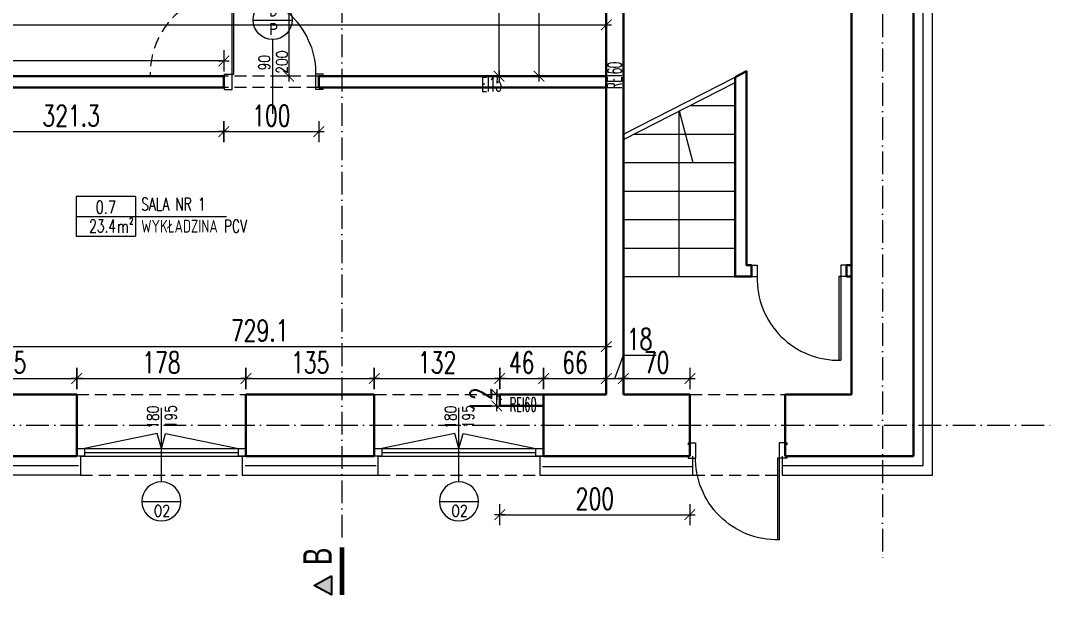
# Model space of a CAD drawing. Header units: millimetres. Extents: x -105266 to 178069, y 491 to 168574.
# Drawn here: x -43576 to -42488, y 55631 to 56238 of the extents above; entities that cross this region are included whole.
import ezdxf
from ezdxf.enums import TextEntityAlignment as Align

# ---------------------------------------------------------------- set-up
doc = ezdxf.new("R2010")
doc.units = ezdxf.units.MM
doc.linetypes.add('ACAD_ISO10W100', pattern=[18, 12, -3, 0, -3])
doc.linetypes.add('DASHED', pattern=[19.05, 12.7, -6.35])
doc.layers.get('defpoints').update_dxf_attribs({"color": 4})
for name, color, linetype, lineweight in [('A-izolacja', 4, 'BATTING', 5), ('A-murowane', 2, 'Continuous', 30), ('A-nad', 4, 'DASHED', 15), ('A-wykończenia', 6, 'Continuous', 13), ('A01_OSIE', 9, 'ACAD_ISO10W100', 9), ('A05_SCIANY', 1, 'Continuous', 20), ('A06_WIDOK', 6, 'Continuous', 15), ('A07_DRZWI_OKNA', 4, 'Continuous', 5), ('A08_OPIS DRZWI_OKIEN', 9, 'Continuous', 9), ('A10_OPIS', 4, 'Continuous', 15), ('A16_OPIS_POM', 2, 'Continuous', 9), ('A17_OPIS_WARSTW', 32, 'Continuous', 9), ('stolarka', 1, 'Continuous', 5)]:
    doc.layers.add(name, color=color, linetype=linetype, lineweight=lineweight)
doc.styles.add('ARIAL NARROW', font='')
doc.styles.add('ROMANS', font='romans', dxfattribs={"width": 0.7})
doc.styles.add('WYM', font='ROMANS.SHX', dxfattribs={"width": 0.75})
doc.styles.add('X', font='ROMANS.shx', dxfattribs={"width": 0.5})
doc.styles.get('ARIAL NARROW').set_extended_font_data('Arial Narrow')
doc.linetypes.add('BATTING', pattern='A,0.00254,-2.54,[134,ltypeshp.shx,S=2.54,R=0,X=-2.54,Y=0],-5.08,[134,ltypeshp.shx,S=2.54,R=180,X=2.54,Y=0],-2.54', length=10.16254)
doc.dimstyles.new('PM-100', dxfattribs={"dimscale": 2.8, "dimtxt": 8, "dimasz": 0.5, "dimexe": 0, "dimexo": 0, "dimgap": 2, "dimtad": 1, "dimdec": 1, "dimrnd": 0.1, "dimzin": 13, "dimdsep": 46, "dimtxsty": 'ROMANS', "dimblk": 'Q', "dimcen": 0, "dimse1": 1, "dimse2": 1, "dimclrd": 256, "dimclre": 251, "dimclrt": 41, "dimadec": 1, "dimazin": 0, "dimtfac": 1, "dimtdec": 1, "dimtix": 1, "dimtmove": 1, "dimatfit": 0, "dimldrblk": 'NONE', "dimfxl": 1, "dimtolj": 1, "dimtzin": 13, "dimlwd": -1, "dimlwe": 0, "dimarcsym": 0})

# ---------------------------------------------------------------- blocks, each defined once
blk = doc.blocks.new('A$C4C256CE4')
at = {"layer": 'stolarka'}
for p, q in [((8, -27.5), (170, -27.5)), ((8, -31.5), (170, -31.5)), ((4, -35.5), (178, -35.5))]:
    blk.add_line(p, q, dxfattribs=at)
for points in [[(0, -27.5), (8, -27.5), (8, -35.5), (0, -35.5), (0, -27.5)], [(170, -27.5), (178, -27.5), (178, -35.5), (170, -35.5), (170, -27.5)]]:
    blk.add_lwpolyline(points, dxfattribs=at)
blk = doc.blocks.new('drzwi opis')
for p, q in [((-29.3, 124.9), (29.3, 124.9)), ((0, 95.6), (0, -15.6))]:
    blk.add_line(p, q)
blk.add_circle((0, 124.9), 29.3)
at = {"style": 'ROMANS', "width": 0.7}
for tag, p in [('WDNR', (1.1, 127.5)), ('WDPPOZ', (0, 102.7))]:
    blk.add_attdef(tag, text='', height=17, dxfattribs=at).set_placement(p, align=Align.CENTER)
for tag, p in [('WDS', (-4.1, -6)), ('WDH', (22.5, -6.4))]:
    blk.add_attdef(tag, text='', height=17, rotation=90, dxfattribs=at).set_placement(p, align=Align.CENTER)
blk = doc.blocks.new('Q')
for p, q in [((0, 8), (0, -8)), ((-4, 0), (4, 0))]:
    blk.add_line(p, q)
at = {"const_width": 0.7}
blk.add_lwpolyline([(4, 4), (-4, -4)], dxfattribs=at)
blk = doc.blocks.new('*D143')
at = {"layer": 'A17_OPIS_WARSTW', "transparency": 16777216}
blk.add_line((-44911.3, 56233.7), (-42961.1, 56233.7), dxfattribs=at)
at = {"layer": 'defpoints', "color": 0, "transparency": 16777216}
for p in [(-44912.7, 56315.5), (-42959.7, 56320.5), (-42959.7, 56233.7)]:
    blk.add_point(p, dxfattribs=at)
at = {"layer": 'A17_OPIS_WARSTW', "transparency": 16777216, "xscale": 1.399999999999999, "yscale": 1.399999999999999, "zscale": 1.399999999999999, "rotation": 180}
blk.add_blockref('Q', (-44912.7, 56233.7), dxfattribs=at)
at = {"layer": 'A17_OPIS_WARSTW', "transparency": 16777216, "xscale": 1.399999999999999, "yscale": 1.399999999999999, "zscale": 1.399999999999999}
blk.add_blockref('Q', (-42959.7, 56233.7), dxfattribs=at)
at = {"layer": 'A17_OPIS_WARSTW', "color": 41, "transparency": 16777216, "insert": (-43924.1, 56246.9), "char_height": 22.4, "attachment_point": 5, "style": 'ROMANS'}
blk.add_mtext('\\A1;1953', dxfattribs=at)
blk = doc.blocks.new('_None')
blk = doc.blocks.new('opis-pomieszczenie')
for p, q in [((0, 21.8), (0, -21.4)), ((-64.8, 0), (99.9, 0))]:
    blk.add_line(p, q)
blk.add_lwpolyline([(0, 21.8), (-64.8, 21.8), (-64.8, -21.4), (0, -21.4)])
at = {"style": 'ROMANS', "width": 0.7}
for s, height, p in [('m', 14.3, (-13.8, -18)), ('2', 7.15, (-4.6, -8.4))]:
    blk.add_text(s, height=height, dxfattribs=at).set_placement(p, align=Align.CENTER)
blk.add_attdef('NR', text='', height=14.3, dxfattribs=at).set_placement((-32.4, 2.8), align=Align.CENTER)
for tag, p in [('POMIESZCZENIE', (6.3, 3.9)), ('POS', (6.3, -17.6))]:
    blk.add_attdef(tag, p, '', height=14.3, dxfattribs=at)
blk.add_attdef('POW', text='', height=14.3, dxfattribs=at).set_placement((-27, -17.4), align=Align.RIGHT)
blk = doc.blocks.new('*D148')
at = {"layer": 'A17_OPIS_WARSTW', "transparency": 16777216}
blk.add_line((-43687.4, 55895.1), (-42961.1, 55895.1), dxfattribs=at)
at = {"layer": 'defpoints', "color": 0, "transparency": 16777216}
for p in [(-43688.8, 55895.1), (-42959.7, 55895.1), (-42959.7, 55867.8)]:
    blk.add_point(p, dxfattribs=at)
at = {"layer": 'A17_OPIS_WARSTW', "transparency": 16777216, "xscale": 1.399999999999999, "yscale": 1.399999999999999, "zscale": 1.399999999999999, "rotation": 180}
blk.add_blockref('Q', (-43688.8, 55895.1), dxfattribs=at)
at = {"layer": 'A17_OPIS_WARSTW', "transparency": 16777216, "xscale": 1.399999999999999, "yscale": 1.399999999999999, "zscale": 1.399999999999999}
blk.add_blockref('Q', (-42959.7, 55895.1), dxfattribs=at)
at = {"layer": 'A17_OPIS_WARSTW', "color": 41, "transparency": 16777216, "insert": (-43324.3, 55911.9), "char_height": 22.4, "attachment_point": 5, "style": 'ROMANS'}
blk.add_mtext('\\A1;729.1', dxfattribs=at)
blk = doc.blocks.new('A$C0E2605D4')
at = {"layer": 'A07_DRZWI_OKNA', "color": 0, "linetype": 'ByBlock'}
for p, q in [((-2, 2), (-2, -6)), ((-2, 2), (0, 2)), ((12, 2), (14, 2)), ((14, 2), (14, -6)), ((-2, -6), (14, -6)), ((-2, -102), (-2, -94)), ((14, -92), (100, -92)), ((14, -94), (100, -94)), ((14, -102), (14, -94)), ((-2, -102), (0, -102)), ((12, -102), (14, -102))]:
    blk.add_line(p, q, dxfattribs=at)
at = {"layer": 'A07_DRZWI_OKNA', "ltscale": 0.9}
for p, q in [((-2, -94), (14, -94)), ((14, -94), (14, -92))]:
    blk.add_line(p, q, dxfattribs=at)
at = {"layer": 'A07_DRZWI_OKNA', "color": 0, "linetype": 'ByBlock'}
blk.add_arc((14.4, -91.6), 85.6, 358.3627, 91.6373, dxfattribs=at)
blk = doc.blocks.new('*D153')
at = {"layer": 'A17_OPIS_WARSTW', "transparency": 16777216}
blk.add_line((-43293.8, 56539.7), (-43293.8, 56181), dxfattribs=at)
at = {"layer": 'defpoints', "color": 0, "transparency": 16777216}
for p in [(-43360.2, 56541.1), (-43353.8, 56179.6), (-43293.8, 56179.6)]:
    blk.add_point(p, dxfattribs=at)
at = {"layer": 'A17_OPIS_WARSTW', "transparency": 16777216, "xscale": 1.399999999999999, "yscale": 1.399999999999999, "zscale": 1.399999999999999}
for p, rotation in [((-43293.8, 56541.1), 90), ((-43293.8, 56179.6), 270)]:
    blk.add_blockref('Q', p, dxfattribs=dict(at, rotation=rotation))
at = {"layer": 'A17_OPIS_WARSTW', "color": 41, "transparency": 16777216, "insert": (-43310.6, 56360.4), "char_height": 22.4, "attachment_point": 5, "rotation": 90, "style": 'ROMANS'}
blk.add_mtext('\\A1;361.5', dxfattribs=at)
blk = doc.blocks.new('*D340')
at = {"layer": 'A17_OPIS_WARSTW', "ltscale": 0.9, "transparency": 16777216}
blk.add_line((-43681.8, 55861.4), (-43518.1, 55861.4), dxfattribs=at)
at = {"layer": 'defpoints', "color": 0, "ltscale": 0.9, "transparency": 16777216}
for p in [(-43516.7, 55861.4), (-43683.2, 55844.6), (-43516.7, 55844.6)]:
    blk.add_point(p, dxfattribs=at)
at = {"layer": 'A17_OPIS_WARSTW', "ltscale": 0.9, "transparency": 16777216, "xscale": 1.399999999999999, "yscale": 1.399999999999999, "zscale": 1.399999999999999, "rotation": 180}
blk.add_blockref('Q', (-43683.2, 55861.4), dxfattribs=at)
at = {"layer": 'A17_OPIS_WARSTW', "ltscale": 0.9, "transparency": 16777216, "xscale": 1.399999999999999, "yscale": 1.399999999999999, "zscale": 1.399999999999999}
blk.add_blockref('Q', (-43516.7, 55861.4), dxfattribs=at)
at = {"layer": 'A17_OPIS_WARSTW', "color": 41, "ltscale": 0.9, "transparency": 16777216, "insert": (-43600, 55878.2), "char_height": 22.4, "attachment_point": 5, "style": 'ROMANS'}
blk.add_mtext('\\A1;166.5', dxfattribs=at)
blk = doc.blocks.new('*D341')
at = {"layer": 'A17_OPIS_WARSTW', "ltscale": 0.9, "transparency": 16777216}
blk.add_line((-43515.3, 55861.4), (-43340.1, 55861.4), dxfattribs=at)
at = {"layer": 'defpoints', "color": 0, "ltscale": 0.9, "transparency": 16777216}
for p in [(-43338.7, 55861.4), (-43516.7, 55844.6), (-43338.7, 55844.6)]:
    blk.add_point(p, dxfattribs=at)
at = {"layer": 'A17_OPIS_WARSTW', "ltscale": 0.9, "transparency": 16777216, "xscale": 1.399999999999999, "yscale": 1.399999999999999, "zscale": 1.399999999999999, "rotation": 180}
blk.add_blockref('Q', (-43516.7, 55861.4), dxfattribs=at)
at = {"layer": 'A17_OPIS_WARSTW', "ltscale": 0.9, "transparency": 16777216, "xscale": 1.399999999999999, "yscale": 1.399999999999999, "zscale": 1.399999999999999}
blk.add_blockref('Q', (-43338.7, 55861.4), dxfattribs=at)
at = {"layer": 'A17_OPIS_WARSTW', "color": 41, "ltscale": 0.9, "transparency": 16777216, "insert": (-43427.7, 55878.2), "char_height": 22.4, "attachment_point": 5, "style": 'ROMANS'}
blk.add_mtext('\\A1;178', dxfattribs=at)
blk = doc.blocks.new('*D342')
at = {"layer": 'A17_OPIS_WARSTW', "ltscale": 0.9, "transparency": 16777216}
blk.add_line((-43337.3, 55861.4), (-43205.1, 55861.4), dxfattribs=at)
at = {"layer": 'defpoints', "color": 0, "ltscale": 0.9, "transparency": 16777216}
for p in [(-43203.7, 55861.4), (-43338.7, 55844.6), (-43203.7, 55844.6)]:
    blk.add_point(p, dxfattribs=at)
at = {"layer": 'A17_OPIS_WARSTW', "ltscale": 0.9, "transparency": 16777216, "xscale": 1.399999999999999, "yscale": 1.399999999999999, "zscale": 1.399999999999999, "rotation": 180}
blk.add_blockref('Q', (-43338.7, 55861.4), dxfattribs=at)
at = {"layer": 'A17_OPIS_WARSTW', "ltscale": 0.9, "transparency": 16777216, "xscale": 1.399999999999999, "yscale": 1.399999999999999, "zscale": 1.399999999999999}
blk.add_blockref('Q', (-43203.7, 55861.4), dxfattribs=at)
at = {"layer": 'A17_OPIS_WARSTW', "color": 41, "ltscale": 0.9, "transparency": 16777216, "insert": (-43271.2, 55878.2), "char_height": 22.4, "attachment_point": 5, "style": 'ROMANS'}
blk.add_mtext('\\A1;135', dxfattribs=at)
blk = doc.blocks.new('*D343')
at = {"layer": 'A17_OPIS_WARSTW', "ltscale": 0.9, "transparency": 16777216}
blk.add_line((-43202.3, 55861.4), (-43073.1, 55861.4), dxfattribs=at)
at = {"layer": 'defpoints', "color": 0, "ltscale": 0.9, "transparency": 16777216}
for p in [(-43071.7, 55861.4), (-43203.7, 55844.6), (-43071.7, 55844.6)]:
    blk.add_point(p, dxfattribs=at)
at = {"layer": 'A17_OPIS_WARSTW', "ltscale": 0.9, "transparency": 16777216, "xscale": 1.399999999999999, "yscale": 1.399999999999999, "zscale": 1.399999999999999, "rotation": 180}
blk.add_blockref('Q', (-43203.7, 55861.4), dxfattribs=at)
at = {"layer": 'A17_OPIS_WARSTW', "ltscale": 0.9, "transparency": 16777216, "xscale": 1.399999999999999, "yscale": 1.399999999999999, "zscale": 1.399999999999999}
blk.add_blockref('Q', (-43071.7, 55861.4), dxfattribs=at)
at = {"layer": 'A17_OPIS_WARSTW', "color": 41, "ltscale": 0.9, "transparency": 16777216, "insert": (-43137.7, 55878.2), "char_height": 22.4, "attachment_point": 5, "style": 'ROMANS'}
blk.add_mtext('\\A1;132', dxfattribs=at)
blk = doc.blocks.new('*D344')
at = {"layer": 'A17_OPIS_WARSTW', "ltscale": 0.9, "transparency": 16777216}
blk.add_line((-43070.3, 55861.4), (-43027.1, 55861.4), dxfattribs=at)
at = {"layer": 'defpoints', "color": 0, "ltscale": 0.9, "transparency": 16777216}
for p in [(-43025.7, 55861.4), (-43071.7, 55844.6), (-43025.7, 55844.6)]:
    blk.add_point(p, dxfattribs=at)
at = {"layer": 'A17_OPIS_WARSTW', "ltscale": 0.9, "transparency": 16777216, "xscale": 1.399999999999999, "yscale": 1.399999999999999, "zscale": 1.399999999999999, "rotation": 180}
blk.add_blockref('Q', (-43071.7, 55861.4), dxfattribs=at)
at = {"layer": 'A17_OPIS_WARSTW', "ltscale": 0.9, "transparency": 16777216, "xscale": 1.399999999999999, "yscale": 1.399999999999999, "zscale": 1.399999999999999}
blk.add_blockref('Q', (-43025.7, 55861.4), dxfattribs=at)
at = {"layer": 'A17_OPIS_WARSTW', "color": 41, "ltscale": 0.9, "transparency": 16777216, "insert": (-43048.7, 55878.2), "char_height": 22.4, "attachment_point": 5, "style": 'ROMANS'}
blk.add_mtext('\\A1;46', dxfattribs=at)
blk = doc.blocks.new('*D345')
at = {"layer": 'A17_OPIS_WARSTW', "ltscale": 0.9, "transparency": 16777216}
blk.add_line((-43024.3, 55861.4), (-42961.1, 55861.4), dxfattribs=at)
at = {"layer": 'defpoints', "color": 0, "ltscale": 0.9, "transparency": 16777216}
for p in [(-42959.7, 55861.4), (-43025.7, 55844.6), (-42959.7, 55844.6)]:
    blk.add_point(p, dxfattribs=at)
at = {"layer": 'A17_OPIS_WARSTW', "ltscale": 0.9, "transparency": 16777216, "xscale": 1.399999999999999, "yscale": 1.399999999999999, "zscale": 1.399999999999999, "rotation": 180}
blk.add_blockref('Q', (-43025.7, 55861.4), dxfattribs=at)
at = {"layer": 'A17_OPIS_WARSTW', "ltscale": 0.9, "transparency": 16777216, "xscale": 1.399999999999999, "yscale": 1.399999999999999, "zscale": 1.399999999999999}
blk.add_blockref('Q', (-42959.7, 55861.4), dxfattribs=at)
at = {"layer": 'A17_OPIS_WARSTW', "color": 41, "ltscale": 0.9, "transparency": 16777216, "insert": (-42992.7, 55878.2), "char_height": 22.4, "attachment_point": 5, "style": 'ROMANS'}
blk.add_mtext('\\A1;66', dxfattribs=at)
blk = doc.blocks.new('*D346')
at = {"layer": 'A17_OPIS_WARSTW', "ltscale": 0.9, "transparency": 16777216}
for p, q in [((-42950.7, 55861.4), (-42941.7, 55886.1)), ((-42941.7, 55886.1), (-42907.4, 55886.1)), ((-42961.1, 55861.4), (-42962.5, 55861.4)), ((-42959.7, 55861.4), (-42941.7, 55861.4)), ((-42959.7, 55861.4), (-42941.7, 55861.4)), ((-42940.3, 55861.4), (-42938.9, 55861.4))]:
    blk.add_line(p, q, dxfattribs=at)
at = {"layer": 'defpoints', "color": 0, "ltscale": 0.9, "transparency": 16777216}
for p in [(-42941.7, 55861.4), (-42959.7, 55844.6), (-42941.7, 55844.6)]:
    blk.add_point(p, dxfattribs=at)
at = {"layer": 'A17_OPIS_WARSTW', "ltscale": 0.9, "transparency": 16777216, "xscale": 1.399999999999999, "yscale": 1.399999999999999, "zscale": 1.399999999999999}
blk.add_blockref('Q', (-42959.7, 55861.4), dxfattribs=at)
at = {"layer": 'A17_OPIS_WARSTW', "ltscale": 0.9, "transparency": 16777216, "xscale": 1.399999999999999, "yscale": 1.399999999999999, "zscale": 1.399999999999999, "rotation": 180}
blk.add_blockref('Q', (-42941.7, 55861.4), dxfattribs=at)
at = {"layer": 'A17_OPIS_WARSTW', "color": 41, "ltscale": 0.9, "transparency": 16777216, "insert": (-42924.6, 55902.9), "char_height": 22.4, "attachment_point": 5, "style": 'ROMANS'}
blk.add_mtext('\\A1;18', dxfattribs=at)
blk = doc.blocks.new('*D347')
at = {"layer": 'A17_OPIS_WARSTW', "ltscale": 0.9, "transparency": 16777216}
blk.add_line((-42940.3, 55861.4), (-42873.1, 55861.4), dxfattribs=at)
at = {"layer": 'defpoints', "color": 0, "ltscale": 0.9, "transparency": 16777216}
for p in [(-42871.7, 55861.4), (-42941.7, 55844.6), (-42871.7, 55844.6)]:
    blk.add_point(p, dxfattribs=at)
at = {"layer": 'A17_OPIS_WARSTW', "ltscale": 0.9, "transparency": 16777216, "xscale": 1.399999999999999, "yscale": 1.399999999999999, "zscale": 1.399999999999999, "rotation": 180}
blk.add_blockref('Q', (-42941.7, 55861.4), dxfattribs=at)
at = {"layer": 'A17_OPIS_WARSTW', "ltscale": 0.9, "transparency": 16777216, "xscale": 1.399999999999999, "yscale": 1.399999999999999, "zscale": 1.399999999999999}
blk.add_blockref('Q', (-42871.7, 55861.4), dxfattribs=at)
at = {"layer": 'A17_OPIS_WARSTW', "color": 41, "ltscale": 0.9, "transparency": 16777216, "insert": (-42906.7, 55878.2), "char_height": 22.4, "attachment_point": 5, "style": 'ROMANS'}
blk.add_mtext('\\A1;70', dxfattribs=at)
blk = doc.blocks.new('*D348')
at = {"layer": 'A17_OPIS_WARSTW', "ltscale": 0.9, "transparency": 16777216}
blk.add_line((-43070.3, 55718.1), (-42873.1, 55718.1), dxfattribs=at)
at = {"layer": 'defpoints', "color": 0, "ltscale": 0.9, "transparency": 16777216}
for p in [(-43071.7, 55844.6), (-42871.7, 55844.6), (-42871.7, 55718.1)]:
    blk.add_point(p, dxfattribs=at)
at = {"layer": 'A17_OPIS_WARSTW', "ltscale": 0.9, "transparency": 16777216, "xscale": 1.399999999999999, "yscale": 1.399999999999999, "zscale": 1.399999999999999, "rotation": 180}
blk.add_blockref('Q', (-43071.7, 55718.1), dxfattribs=at)
at = {"layer": 'A17_OPIS_WARSTW', "ltscale": 0.9, "transparency": 16777216, "xscale": 1.399999999999999, "yscale": 1.399999999999999, "zscale": 1.399999999999999}
blk.add_blockref('Q', (-42871.7, 55718.1), dxfattribs=at)
at = {"layer": 'A17_OPIS_WARSTW', "color": 41, "ltscale": 0.9, "transparency": 16777216, "insert": (-42971.7, 55734.9), "char_height": 22.4, "attachment_point": 5, "style": 'ROMANS'}
blk.add_mtext('\\A1;200', dxfattribs=at)
blk = doc.blocks.new('*D174')
at = {"layer": 'A17_OPIS_WARSTW', "ltscale": 0.9, "transparency": 16777216}
blk.add_line((-43681.8, 56121.2), (-43363.4, 56121.2), dxfattribs=at)
at = {"layer": 'defpoints', "color": 0, "ltscale": 0.9, "transparency": 16777216}
for p in [(-43683.2, 56167.6), (-43362, 56167.6), (-43362, 56121.2)]:
    blk.add_point(p, dxfattribs=at)
at = {"layer": 'A17_OPIS_WARSTW', "ltscale": 0.9, "transparency": 16777216, "xscale": 1.399999999999999, "yscale": 1.399999999999999, "zscale": 1.399999999999999, "rotation": 180}
blk.add_blockref('Q', (-43683.2, 56121.2), dxfattribs=at)
at = {"layer": 'A17_OPIS_WARSTW', "ltscale": 0.9, "transparency": 16777216, "xscale": 1.399999999999999, "yscale": 1.399999999999999, "zscale": 1.399999999999999}
blk.add_blockref('Q', (-43362, 56121.2), dxfattribs=at)
at = {"layer": 'A17_OPIS_WARSTW', "color": 41, "ltscale": 0.9, "transparency": 16777216, "insert": (-43522.6, 56138), "char_height": 22.4, "attachment_point": 5, "style": 'ROMANS'}
blk.add_mtext('\\A1;321.3', dxfattribs=at)
blk = doc.blocks.new('*D175')
at = {"layer": 'A17_OPIS_WARSTW', "ltscale": 0.9, "transparency": 16777216}
blk.add_line((-43360.6, 56121.2), (-43263.4, 56121.2), dxfattribs=at)
at = {"layer": 'defpoints', "color": 0, "ltscale": 0.9, "transparency": 16777216}
for p in [(-43362, 56167.6), (-43262, 56167.6), (-43262, 56121.2)]:
    blk.add_point(p, dxfattribs=at)
at = {"layer": 'A17_OPIS_WARSTW', "ltscale": 0.9, "transparency": 16777216, "xscale": 1.399999999999999, "yscale": 1.399999999999999, "zscale": 1.399999999999999, "rotation": 180}
blk.add_blockref('Q', (-43362, 56121.2), dxfattribs=at)
at = {"layer": 'A17_OPIS_WARSTW', "ltscale": 0.9, "transparency": 16777216, "xscale": 1.399999999999999, "yscale": 1.399999999999999, "zscale": 1.399999999999999}
blk.add_blockref('Q', (-43262, 56121.2), dxfattribs=at)
at = {"layer": 'A17_OPIS_WARSTW', "color": 41, "ltscale": 0.9, "transparency": 16777216, "insert": (-43312, 56138), "char_height": 22.4, "attachment_point": 5, "style": 'ROMANS'}
blk.add_mtext('\\A1;100', dxfattribs=at)
blk = doc.blocks.new('*D205')
at = {"layer": 'A17_OPIS_WARSTW', "ltscale": 0.9, "transparency": 16777216}
blk.add_line((-43072.5, 56181), (-43072.5, 56383.2), dxfattribs=at)
at = {"layer": 'defpoints', "color": 0, "ltscale": 0.9, "transparency": 16777216}
for p in [(-43072.5, 56384.6), (-43035.2, 56384.6), (-43035.2, 56179.6)]:
    blk.add_point(p, dxfattribs=at)
at = {"layer": 'A17_OPIS_WARSTW', "ltscale": 0.9, "transparency": 16777216, "xscale": 1.399999999999999, "yscale": 1.399999999999999, "zscale": 1.399999999999999}
for p, rotation in [((-43072.5, 56384.6), 90), ((-43072.5, 56179.6), 270)]:
    blk.add_blockref('Q', p, dxfattribs=dict(at, rotation=rotation))
at = {"layer": 'A17_OPIS_WARSTW', "color": 41, "ltscale": 0.9, "transparency": 16777216, "insert": (-43089.3, 56282.1), "char_height": 22.4, "attachment_point": 5, "rotation": 90, "style": 'ROMANS'}
blk.add_mtext('\\A1;205', dxfattribs=at)
blk = doc.blocks.new('*D370')
at = {"layer": 'A17_OPIS_WARSTW', "ltscale": 0.9, "transparency": 16777216}
blk.add_line((-43363.4, 56195.6), (-43927.9, 56195.6), dxfattribs=at)
at = {"layer": 'defpoints', "color": 0, "ltscale": 0.9, "transparency": 16777216}
for p in [(-43929.3, 56195.6), (-43929.3, 56179.6), (-43362, 56179.6)]:
    blk.add_point(p, dxfattribs=at)
at = {"layer": 'A17_OPIS_WARSTW', "ltscale": 0.9, "transparency": 16777216, "xscale": 1.399999999999999, "yscale": 1.399999999999999, "zscale": 1.399999999999999, "rotation": 180}
blk.add_blockref('Q', (-43929.3, 56195.6), dxfattribs=at)
at = {"layer": 'A17_OPIS_WARSTW', "ltscale": 0.9, "transparency": 16777216, "xscale": 1.399999999999999, "yscale": 1.399999999999999, "zscale": 1.399999999999999}
blk.add_blockref('Q', (-43362, 56195.6), dxfattribs=at)
at = {"layer": 'A17_OPIS_WARSTW', "color": 41, "ltscale": 0.9, "transparency": 16777216, "insert": (-43662.8, 56212.4), "char_height": 22.4, "attachment_point": 5, "style": 'ROMANS'}
blk.add_mtext('\\A1;567.4', dxfattribs=at)
blk = doc.blocks.new('A$C0DAD6F23')
h = blk.add_hatch(color=1)
h.dxf.hatch_style = 1
h.paths.add_polyline_path([(-30, 11), (-50, 11), (-40, 29.1)])
at = {"color": 1}
blk.add_lwpolyline([(-30, 11), (-50, 11), (-40, 29.1), (-30, 11)], dxfattribs=at)
at = {"color": 1, "const_width": 5}
blk.add_lwpolyline([(0, 0), (-50, 0)], dxfattribs=at)
blk = doc.blocks.new('*D214')
at = {"layer": 'A01_OSIE', "ltscale": 0.9, "transparency": 16777216}
for p, q in [((-43074.9, 55846), (-43074.9, 55847.4)), ((-43074.9, 55832.6), (-43074.9, 55844.6)), ((-43074.9, 55831.2), (-43074.9, 55829.8))]:
    blk.add_line(p, q, dxfattribs=at)
at = {"layer": 'defpoints', "color": 0, "ltscale": 0.9, "transparency": 16777216}
for p in [(-43074.9, 55844.6), (-43071.7, 55844.6), (-43071.7, 55832.6)]:
    blk.add_point(p, dxfattribs=at)
at = {"layer": 'A01_OSIE', "ltscale": 0.9, "transparency": 16777216, "xscale": 1.399999999999999, "yscale": 1.399999999999999, "zscale": 1.399999999999999}
for p, rotation in [((-43074.9, 55844.6), 270), ((-43074.9, 55832.6), 90)]:
    blk.add_blockref('Q', p, dxfattribs=dict(at, rotation=rotation))
at = {"layer": 'A01_OSIE', "color": 41, "ltscale": 0.9, "transparency": 16777216, "insert": (-43091.7, 55838.6), "char_height": 22.4, "attachment_point": 5, "rotation": 90, "style": 'ROMANS'}
blk.add_mtext('\\A1;12', dxfattribs=at)
blk = doc.blocks.new('*D221')
at = {"layer": 'A17_OPIS_WARSTW', "ltscale": 0.9, "transparency": 16777216}
blk.add_line((-43030.6, 56863.7), (-43030.6, 56181), dxfattribs=at)
at = {"layer": 'defpoints', "color": 0, "ltscale": 0.9, "transparency": 16777216}
for p in [(-43206.6, 56865.1), (-43206.6, 56179.6), (-43030.6, 56179.6)]:
    blk.add_point(p, dxfattribs=at)
at = {"layer": 'A17_OPIS_WARSTW', "ltscale": 0.9, "transparency": 16777216, "xscale": 1.399999999999999, "yscale": 1.399999999999999, "zscale": 1.399999999999999}
for p, rotation in [((-43030.6, 56865.1), 90), ((-43030.6, 56179.6), 270)]:
    blk.add_blockref('Q', p, dxfattribs=dict(at, rotation=rotation))
at = {"layer": 'A17_OPIS_WARSTW', "color": 41, "ltscale": 0.9, "transparency": 16777216, "insert": (-43047.4, 56522.4), "char_height": 22.4, "attachment_point": 5, "rotation": 90, "style": 'ROMANS'}
blk.add_mtext('\\A1;685.5', dxfattribs=at)

msp = doc.modelspace()

# ---------------------------------------------------------------- linework, layer by layer
at = {"layer": 'A-izolacja', "ltscale": 0.9}
for p, q in [((-42626.52, 55769.91), (-42626.52, 56939.86)), ((-43758.71, 55769.96), (-43514.71, 55769.96)), ((-43339.71, 55769.69), (-43201.71, 55769.69)), ((-43026.71, 55768.74), (-42868.71, 55768.74)), ((-42774.71, 55769.91), (-42626.52, 55769.91))]:
    msp.add_line(p, q, dxfattribs=at)
at = {"layer": 'A-murowane'}
for p, q in [((-42636.71, 56930.14), (-42636.71, 55779.64)), ((-42959.71, 56384.64), (-42959.71, 55844.64)), ((-42959.71, 55844.64), (-42959.71, 56384.64)), ((-42941.71, 56358.14), (-42941.71, 55844.64)), ((-42701.71, 56358.14), (-42701.71, 55844.64)), ((-43929.35, 56179.64), (-43361.95, 56179.64)), ((-43361.95, 56179.64), (-43361.95, 56167.64)), ((-43261.95, 56179.64), (-43261.95, 56167.64)), ((-43261.95, 56179.64), (-43261.95, 56167.64)), ((-43695.21, 56167.64), (-43361.95, 56167.64)), ((-42806.96, 55980.64), (-42806.96, 55968.64)), ((-42706.96, 55980.64), (-42706.96, 55968.64)), ((-43757.71, 55844.64), (-43516.71, 55844.64)), ((-43516.71, 55844.64), (-43516.71, 55779.64)), ((-43338.71, 55844.64), (-43203.71, 55844.64)), ((-43338.71, 55844.64), (-43338.71, 55779.64)), ((-43203.71, 55844.64), (-43203.71, 55779.64)), ((-43025.71, 55844.64), (-42959.71, 55844.64)), ((-42959.71, 55844.64), (-43025.71, 55844.64)), ((-43025.71, 55844.64), (-43025.71, 55779.64)), ((-43025.71, 55844.64), (-43025.71, 55789.64)), ((-42941.71, 55844.64), (-42871.71, 55844.64)), ((-42871.71, 55844.64), (-42871.71, 55779.64)), ((-42771.71, 55844.64), (-42701.71, 55844.64)), ((-42771.71, 55844.64), (-42771.71, 55779.64)), ((-43757.71, 55779.64), (-43516.71, 55779.64)), ((-43338.71, 55779.64), (-43203.71, 55779.64)), ((-43025.71, 55779.64), (-42871.71, 55779.64)), ((-42771.71, 55779.64), (-42636.71, 55779.64))]:
    msp.add_line(p, q, dxfattribs=at)
for points in [[(-42824.21, 56178.64), (-42812.21, 56184.77), (-42812.21, 55980.64), (-42806.96, 55980.64)], [(-43261.95, 56179.64), (-42959.71, 56179.64)], [(-42824.21, 56178.64), (-42824.21, 55968.64), (-42806.96, 55968.64)], [(-43261.95, 56167.64), (-42959.71, 56167.64)], [(-42706.96, 55980.64), (-42701.71, 55980.64)], [(-42706.96, 55968.64), (-42701.71, 55968.64)], [(-43025.71, 55844.64), (-43071.71, 55844.64), (-43071.71, 55832.64), (-43025.71, 55832.64)]]:
    msp.add_lwpolyline(points, dxfattribs=at)
at = {"layer": 'A-nad'}
for p, q in [((-43261.95, 56179.64), (-43361.95, 56179.64)), ((-43261.95, 56167.64), (-43361.95, 56167.64)), ((-43516.71, 55844.64), (-43338.71, 55844.64)), ((-43203.71, 55844.64), (-43025.71, 55844.64)), ((-42871.71, 55844.64), (-42771.71, 55844.64)), ((-43512.71, 55759.64), (-43342.71, 55759.64)), ((-43199.71, 55759.64), (-43029.71, 55759.64)), ((-42868.71, 55759.64), (-42774.71, 55759.64))]:
    msp.add_line(p, q, dxfattribs=at)
msp.add_arc((-43353.93, 56182.15), 85.49, 89.63536, 181.66503, dxfattribs=at)
at = {"layer": 'A-wykończenia'}
for points in [[(-42774.71, 55779.64), (-42774.71, 55759.64), (-42616.71, 55759.64), (-42616.71, 56950.14), (-42778.21, 56950.14), (-42778.21, 56930.14)], [(-43512.71, 55779.64), (-43512.71, 55759.64), (-43761.71, 55759.64), (-43761.71, 55779.64)], [(-43342.71, 55779.64), (-43342.71, 55759.64), (-43199.71, 55759.64), (-43199.71, 55779.64)], [(-43029.71, 55779.64), (-43029.71, 55759.64), (-42868.71, 55759.64), (-42868.71, 55779.64)]]:
    msp.add_lwpolyline(points, dxfattribs=at)
at = {"layer": 'A01_OSIE', "ltscale": 2}
for p, q in [((-43237.71, 57017.65), (-43237.71, 55683.6)), ((-42669.21, 57002.81), (-42669.21, 55668.76)), ((-44941.71, 55812.14), (-42488.41, 55812.14))]:
    msp.add_line(p, q, dxfattribs=at)
at = {"layer": 'A06_WIDOK'}
for p, q in [((-42871.96, 56148.64), (-42824.21, 56148.64)), ((-42882.96, 55968.64), (-42882.96, 56143.03)), ((-42882.96, 56143.03), (-42868.61, 56088.64)), ((-42930.71, 56118.64), (-42824.21, 56118.64)), ((-42941.71, 56088.64), (-42824.21, 56088.64)), ((-42941.71, 56058.64), (-42824.21, 56058.64)), ((-42941.71, 56028.64), (-42824.21, 56028.64)), ((-42941.71, 55998.64), (-42824.21, 55998.64)), ((-42941.71, 55968.64), (-42824.21, 55968.64))]:
    msp.add_line(p, q, dxfattribs=at)
for points in [[(-42941.71, 56118.64), (-42824.21, 56178.64)], [(-42941.71, 56113.03), (-42824.21, 56173.03)]]:
    msp.add_lwpolyline(points, dxfattribs=at)
at = {"layer": 'A07_DRZWI_OKNA', "ltscale": 0.9}
for p, q in [((-42806.96, 55980.64), (-42800.96, 55980.64)), ((-42800.96, 55980.64), (-42800.96, 55966.64)), ((-42712.96, 55980.64), (-42712.96, 55968.64)), ((-42706.96, 55980.64), (-42712.96, 55980.64)), ((-42806.96, 55968.64), (-42800.96, 55968.64)), ((-42714.96, 55968.64), (-42714.96, 55880.67)), ((-42712.96, 55968.64), (-42714.96, 55968.64)), ((-42712.96, 55968.64), (-42712.96, 55880.64)), ((-42706.96, 55968.64), (-42712.96, 55968.64))]:
    msp.add_line(p, q, dxfattribs=at)
msp.add_arc((-42715.4, 55966.2), 85.59, 178.36265, 271.63735, dxfattribs=at)
at = {"layer": 'A08_OPIS DRZWI_OKIEN'}
for points in [[(-43427.71, 55787.64), (-43431.99, 55803.47), (-43508.71, 55787.64)], [(-43427.71, 55787.64), (-43423.42, 55803.47), (-43346.71, 55787.64)], [(-43114.71, 55787.64), (-43118.99, 55803.47), (-43195.71, 55787.64)], [(-43114.71, 55787.64), (-43110.42, 55803.47), (-43033.71, 55787.64)]]:
    msp.add_lwpolyline(points, dxfattribs=at)

# ---------------------------------------------------------------- block references
at = {"color": 6, "rotation": 90}
msp.add_blockref('A$C0DAD6F23', (-43237.71, 55683.6), dxfattribs=at)
at = {"layer": 'A-murowane'}
for p in [(-43516.71, 55815.14), (-43203.71, 55815.14)]:
    msp.add_blockref('A$C4C256CE4', p, dxfattribs=at)
at = {"layer": 'A07_DRZWI_OKNA', "xscale": -1}
for p, rotation in [((-43259.39, 56167.64), 270), ((-42871.71, 55791.64), 90.00000000001462)]:
    msp.add_blockref('A$C0E2605D4', p, dxfattribs=dict(at, rotation=rotation))
at = {"layer": 'A08_OPIS DRZWI_OKIEN'}
ref = msp.add_blockref('drzwi opis', (-43310.67, 56151.01), dxfattribs=dict(at, xscale=0.702000000001135, yscale=0.702000000001135, zscale=0.702000000001135))
ref.add_attrib('WDNR', 'D', dxfattribs={"layer": '0', "height": 11.93, "style": 'WYM', "width": 0.8}).set_placement((-43310.02, 56242.69), align=Align.CENTER)
ref.add_attrib('WDPPOZ', 'P', dxfattribs={"layer": '0', "height": 11.93, "style": 'WYM', "width": 0.8}).set_placement((-43309.75, 56223.1), align=Align.CENTER)
ref.add_attrib('WDS', '90', dxfattribs={"layer": '0', "height": 11.934, "rotation": 90, "style": 'WYM', "width": 0.8}).set_placement((-43313.53, 56193.82), align=Align.CENTER)
ref.add_attrib('WDH', '200', dxfattribs={"layer": '0', "height": 11.934, "rotation": 90, "style": 'WYM', "width": 0.8}).set_placement((-43294.88, 56194.34), align=Align.CENTER)
ref = msp.add_blockref('drzwi opis', (-43427.71, 55819.72), dxfattribs=dict(at, xscale=-0.702000000001135, yscale=0.702000000001135, zscale=0.702000000001135, rotation=180))
ref.add_attrib('WDNR', 'O2', dxfattribs={"layer": '0', "height": 11.934, "style": 'WYM', "width": 0.8}).set_placement((-43427.06, 55716.1), align=Align.CENTER)
ref.add_attrib('WDS', '180', dxfattribs={"layer": '0', "height": 11.934, "rotation": 90, "style": 'WYM', "width": 0.8}).set_placement((-43430.57, 55820.66), align=Align.CENTER)
ref.add_attrib('WDH', '195', dxfattribs={"layer": '0', "height": 11.934, "rotation": 90, "style": 'WYM', "width": 0.8}).set_placement((-43411.92, 55821.24), align=Align.CENTER)
ref = msp.add_blockref('drzwi opis', (-43114.71, 55819.72), dxfattribs=dict(at, xscale=-0.702000000001135, yscale=0.702000000001135, zscale=0.702000000001135, rotation=180))
ref.add_attrib('WDNR', 'O2', dxfattribs={"layer": '0', "height": 11.934, "style": 'WYM', "width": 0.8}).set_placement((-43114.06, 55716.1), align=Align.CENTER)
ref.add_attrib('WDS', '180', dxfattribs={"layer": '0', "height": 11.934, "rotation": 90, "style": 'WYM', "width": 0.8}).set_placement((-43117.57, 55820.66), align=Align.CENTER)
ref.add_attrib('WDH', '195', dxfattribs={"layer": '0', "height": 11.934, "rotation": 90, "style": 'WYM', "width": 0.8}).set_placement((-43098.92, 55821.24), align=Align.CENTER)
at = {"layer": 'A16_OPIS_POM'}
ref = msp.add_blockref('opis-pomieszczenie', (-43454.97, 56031.85), dxfattribs=dict(at, xscale=0.9600000000064028, yscale=0.9600000000064028, zscale=0.9600000000064028))
ref.add_attrib('NR', '0.7', dxfattribs={"layer": '0', "height": 13.44, "style": 'ROMANS', "width": 0.75}).set_placement((-43486.06, 56035), align=Align.CENTER)
ref.add_attrib('POMIESZCZENIE', 'SALA NR 1', (-43448.92, 56038.16), dxfattribs={"layer": '0', "height": 13.44, "style": 'ROMANS', "width": 0.7})
ref.add_attrib('POS', 'WYKŁADZINA PCV', (-43448.92, 56014.98), dxfattribs={"layer": '0', "height": 13.44, "style": 'ROMANS', "width": 0.7})
ref.add_attrib('POW', '23.4', dxfattribs={"layer": '0', "height": 13.44, "style": 'ROMANS', "width": 0.7}).set_placement((-43475.42, 56015.14), align=Align.RIGHT)

# ---------------------------------------------------------------- texts
at = {"layer": 'A05_SCIANY', "insert": (-42958.4, 56166.24), "char_height": 15, "attachment_point": 1, "rotation": 90, "style": 'X'}
msp.add_mtext_dynamic_manual_height_columns('REI60', width=76, gutter_width=125, heights=[0], dxfattribs=at)
at = {"layer": 'A05_SCIANY', "char_height": 15, "attachment_point": 1, "style": 'X'}
for s, insert in [('EI15', (-43091.19, 56178.51)), ('REI60', (-43061.29, 55841.52))]:
    msp.add_mtext_dynamic_manual_height_columns(s, width=76, gutter_width=125, heights=[0], dxfattribs=dict(at, insert=insert))
at = {"layer": 'A10_OPIS', "color": 1, "insert": (-43263.43, 55674.23), "char_height": 30, "width": 35, "attachment_point": 5, "rotation": 90, "style": 'ARIAL NARROW'}
msp.add_mtext('{\\W0.8;B}', dxfattribs=at)

# ---------------------------------------------------------------- dimensions: what is measured, and where the dimension line sits
at = {"layer": 'A01_OSIE', "ltscale": 0.9}
dim = msp.add_linear_dim(base=(-43074.94, 55844.64), p1=(-43071.71, 55832.64), p2=(-43071.71, 55844.64), angle=90, dimstyle='PM-100', dxfattribs=at)
dim.commit()
dim.dimension.update_dxf_attribs({"geometry": '*D214', "text_midpoint": (-43091.74, 55838.64)})
at = {"layer": 'A17_OPIS_WARSTW', "ltscale": 0.9}
for base, p1, p2, picture, middle in [((-43030.64, 56179.64), (-43206.64, 56865.14), (-43206.64, 56179.64), '*D221', (-43047.44, 56522.39)), ((-43072.49, 56384.64), (-43035.24, 56179.64), (-43035.24, 56384.64), '*D205', (-43089.29, 56282.14))]:
    dim = msp.add_linear_dim(base=base, p1=p1, p2=p2, angle=90, dimstyle='PM-100', dxfattribs=at)
    dim.commit()
    dim.dimension.update_dxf_attribs({"geometry": picture, "text_midpoint": middle})
at = {"layer": 'A17_OPIS_WARSTW'}
dim = msp.add_linear_dim(base=(-43293.82, 56179.64), p1=(-43360.23, 56541.14), p2=(-43353.83, 56179.64), angle=90, dimstyle='PM-100', dxfattribs=at)
dim.commit()
dim.dimension.update_dxf_attribs({"geometry": '*D153', "text_midpoint": (-43310.62, 56360.39)})
dim = msp.add_linear_dim(base=(-42959.71, 56233.7), p1=(-44912.71, 56315.55), p2=(-42959.71, 56320.55), dimstyle='PM-100', dxfattribs=at)
dim.commit()
dim.dimension.update_dxf_attribs({"geometry": '*D143', "text_midpoint": (-43924.1, 56230.1), "dimtype": 160})
at = {"layer": 'A17_OPIS_WARSTW', "ltscale": 0.9}
for base, p1, p2, picture, middle in [((-43929.35, 56195.56), (-43361.95, 56179.64), (-43929.35, 56179.64), '*D370', (-43662.82, 56195.56)), ((-42941.71, 55861.45), (-42959.71, 55844.64), (-42941.71, 55844.64), '*D346', (-42936.14, 55886.15))]:
    dim = msp.add_linear_dim(base=base, p1=p1, p2=p2, dimstyle='PM-100', dxfattribs=at)
    dim.commit()
    dim.dimension.update_dxf_attribs({"geometry": picture, "text_midpoint": middle, "dimtype": 160})
for base, p1, p2, picture, middle in [((-43361.95, 56121.16), (-43683.21, 56167.64), (-43361.95, 56167.64), '*D174', (-43522.58, 56137.96)), ((-43261.95, 56121.16), (-43361.95, 56167.64), (-43261.95, 56167.64), '*D175', (-43311.95, 56137.96)), ((-43516.71, 55861.45), (-43683.21, 55844.64), (-43516.71, 55844.64), '*D340', (-43599.96, 55878.25)), ((-43338.71, 55861.45), (-43516.71, 55844.64), (-43338.71, 55844.64), '*D341', (-43427.71, 55878.25)), ((-43203.71, 55861.45), (-43338.71, 55844.64), (-43203.71, 55844.64), '*D342', (-43271.21, 55878.25)), ((-43071.71, 55861.45), (-43203.71, 55844.64), (-43071.71, 55844.64), '*D343', (-43137.71, 55878.25)), ((-43025.71, 55861.45), (-43071.71, 55844.64), (-43025.71, 55844.64), '*D344', (-43048.71, 55878.25)), ((-42959.71, 55861.45), (-43025.71, 55844.64), (-42959.71, 55844.64), '*D345', (-42992.71, 55878.25)), ((-42871.71, 55861.45), (-42941.71, 55844.64), (-42871.71, 55844.64), '*D347', (-42906.71, 55878.25)), ((-42871.71, 55718.12), (-43071.71, 55844.64), (-42871.71, 55844.64), '*D348', (-42971.71, 55734.92))]:
    dim = msp.add_linear_dim(base=base, p1=p1, p2=p2, dimstyle='PM-100', dxfattribs=at)
    dim.commit()
    dim.dimension.update_dxf_attribs({"geometry": picture, "text_midpoint": middle})
at = {"layer": 'A17_OPIS_WARSTW'}
dim = msp.add_linear_dim(base=(-42959.71, 55895.1), p1=(-43688.81, 55895.1), p2=(-42959.71, 55867.79), dimstyle='PM-100', dxfattribs=at)
dim.commit()
dim.dimension.update_dxf_attribs({"geometry": '*D148', "text_midpoint": (-43324.26, 55911.9)})

doc.saveas('drawing.dxf')
